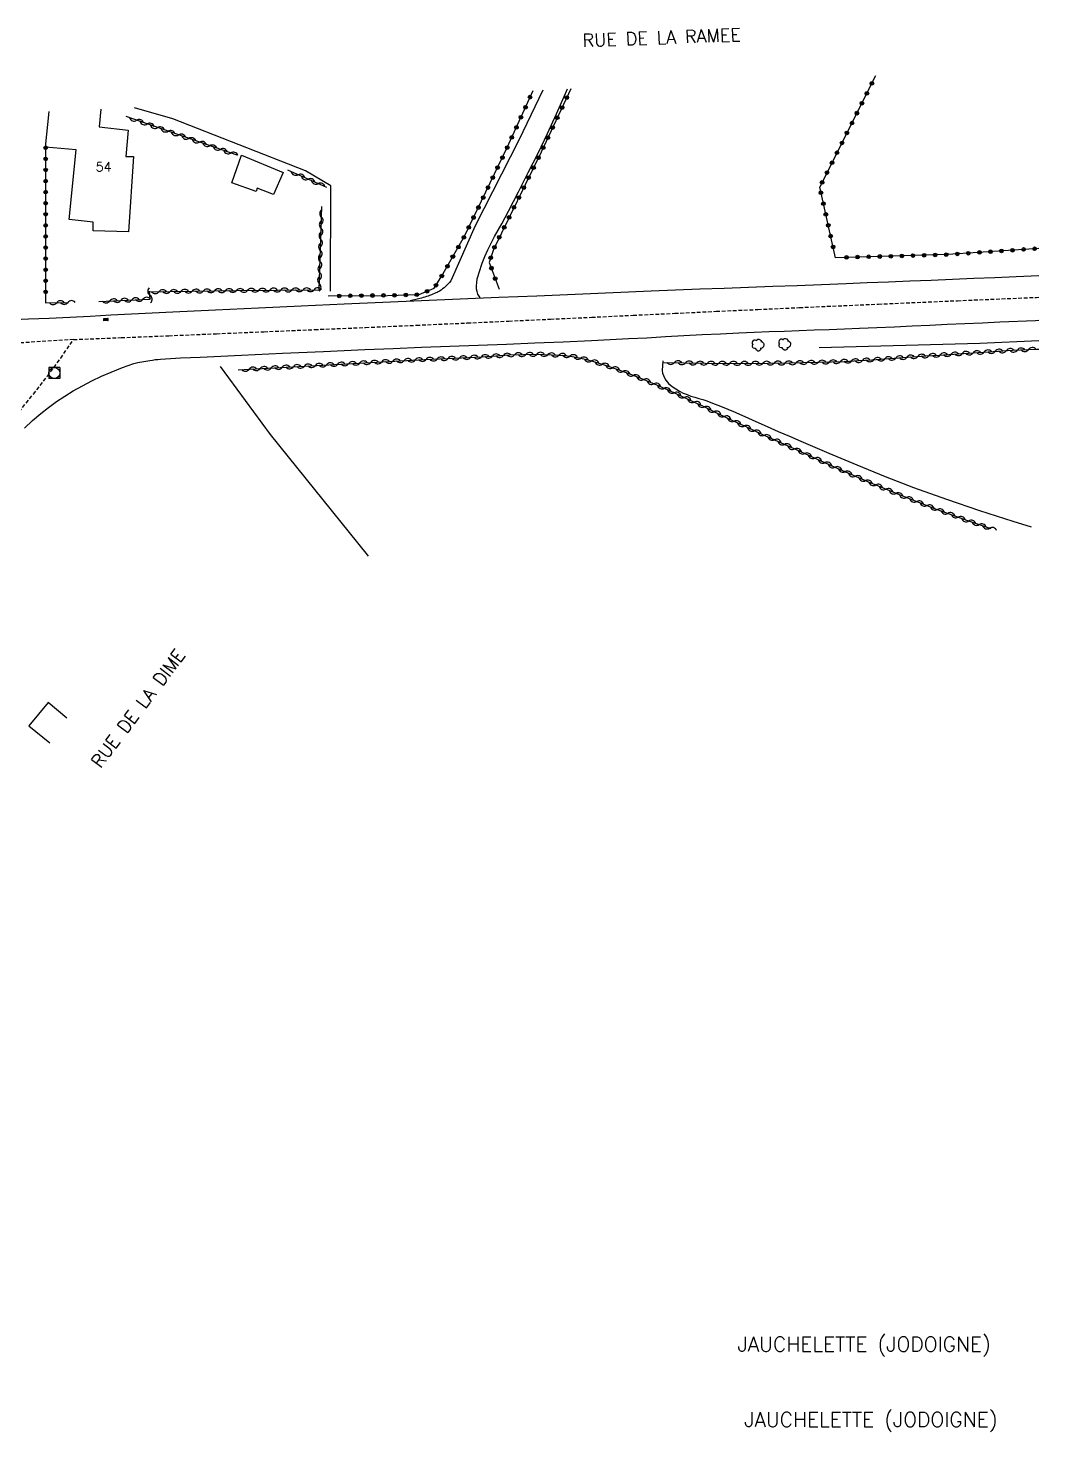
# Model space of a CAD drawing. Header units: millimetres. Extents: x 182998 to 184000, y 151998 to 153001.
# Drawn here: x 183863.1 to 184000, y 152744.5 to 152934.5 of the extents above; entities that cross this region are included whole.
import ezdxf
from ezdxf.enums import TextEntityAlignment as Align

# ---------------------------------------------------------------- set-up
doc = ezdxf.new("R2010")
doc.units = ezdxf.units.MM
doc.linetypes.add('DASHED', pattern=[0.75, 0.5, -0.25])
doc.layers.get('0').update_dxf_attribs({"linetype": 'CONTINUOUS'})
for name, color, linetype in [('W0001', 6, 'DASHED'), ('W0008', 7, 'CONTINUOUS'), ('W0017', 7, 'CONTINUOUS'), ('W0101', 7, 'CONTINUOUS'), ('W0104', 1, 'CONTINUOUS'), ('W0214', 2, 'CONTINUOUS'), ('W0300', 7, 'CONTINUOUS'), ('W0310', 3, 'CONTINUOUS'), ('W0322', 7, 'CONTINUOUS'), ('W0323', 7, 'CONTINUOUS'), ('W0330', 7, 'CONTINUOUS'), ('W0401', 7, 'CONTINUOUS'), ('W0420', 7, 'CONTINUOUS'), ('W0980', 7, 'CONTINUOUS'), ('W0989', 7, 'CONTINUOUS'), ('W0991', 7, 'CONTINUOUS')]:
    doc.layers.add(name, color=color, linetype=linetype)
doc.styles.get("Standard").update_dxf_attribs({"font": 'romans.shx', "width": 0.85})

# ---------------------------------------------------------------- blocks, each defined once
blk = doc.blocks.new('T401')
for p, q in [((-0.3, 0.3), (0, 0.3)), ((-0.3, -0.25), (-0.3, 0.3)), ((-0.3, 0.15), (0, 0.15)), ((-0.3, 0), (0, 0)), ((0, 0.3), (0, -0.25)), ((-0.3, -0.15), (0, -0.15)), ((-0.3, -0.25), (-0.3, -0.3)), ((-0.3, -0.3), (0, -0.3)), ((0, -0.3), (0, -0.25))]:
    blk.add_line(p, q)
blk = doc.blocks.new('T420')
for p, q in [((0.75, 0.75), (-0.75, 0.75)), ((-0.75, 0.75), (-0.75, -0.75)), ((0.75, 0.75), (0.75, -0.75)), ((0.75, -0.75), (-0.75, -0.75))]:
    blk.add_line(p, q)
blk.add_ellipse((0, 0), major_axis=(-0.53, 0.53), ratio=1, start_param=3.926991, end_param=10.210176)
blk = doc.blocks.new('T300')
for p, q in [((-0.8, 0.51), (-0.86, 0.34)), ((-0.86, 0.34), (-0.86, 0.17)), ((-0.86, 0.17), (-0.74, 0.06)), ((-0.69, 0.63), (-0.8, 0.51)), ((-0.8, -0.06), (-0.74, 0.06)), ((-0.74, 0.06), (-0.69, 0.11)), ((-0.57, 0.69), (-0.69, 0.63)), ((-0.46, 0.69), (-0.57, 0.69)), ((-0.29, 0.63), (-0.46, 0.69)), ((-0.29, 0.63), (-0.17, 0.74)), ((-0.23, 0.57), (-0.29, 0.63)), ((-0.17, 0.74), (-0.06, 0.8)), ((-0.06, 0.8), (0.06, 0.8)), ((0.06, 0.8), (0.23, 0.74)), ((0.23, 0.74), (0.34, 0.63)), ((0.34, 0.63), (0.4, 0.51)), ((0.46, 0.46), (0.34, 0.46)), ((0.4, 0.51), (0.4, 0.46)), ((0.57, 0.4), (0.46, 0.46)), ((0.57, 0.4), (0.69, 0.29)), ((0.69, 0.29), (0.74, 0.17)), ((0.74, 0.06), (0.69, -0.17)), ((0.74, 0.17), (0.74, 0.06)), ((-0.8, -0.17), (-0.8, -0.06)), ((-0.8, -0.23), (-0.8, -0.17)), ((-0.74, -0.34), (-0.8, -0.23)), ((-0.69, -0.4), (-0.74, -0.34)), ((-0.51, -0.46), (-0.69, -0.4)), ((-0.4, -0.46), (-0.51, -0.46)), ((-0.4, -0.46), (-0.34, -0.46)), ((-0.34, -0.46), (-0.34, -0.4)), ((-0.34, -0.51), (-0.34, -0.46)), ((-0.29, -0.63), (-0.34, -0.51)), ((-0.17, -0.74), (-0.29, -0.63)), ((-0.06, -0.8), (-0.17, -0.74)), ((0.06, -0.8), (-0.06, -0.8)), ((0.17, -0.74), (0.06, -0.8)), ((0.23, -0.69), (0.17, -0.74)), ((0.29, -0.46), (0.23, -0.46)), ((0.29, -0.63), (0.23, -0.69)), ((0.46, -0.4), (0.29, -0.46)), ((0.34, -0.51), (0.29, -0.63)), ((0.34, -0.51), (0.34, -0.46)), ((0.57, -0.34), (0.46, -0.4)), ((0.63, -0.29), (0.57, -0.34)), ((0.69, -0.17), (0.63, -0.29))]:
    blk.add_line(p, q)
blk = doc.blocks.new('t310o')
at = {"color": 0, "linetype": 'Continuous'}
for centre, start, end in [((-0.5, 0.38), 216.8699, 323.1304), ((0.5, -0.37), 36.8699, 143.1303)]:
    blk.add_arc(centre, 0.625, start, end, dxfattribs=at)
blk = doc.blocks.new('t323o')
at = {"color": 0, "linetype": 'Continuous'}
for radius in [0.25, 0.15]:
    blk.add_circle((0, 0), radius, dxfattribs=at)
blk = doc.blocks.new('t322o')
at = {"color": 0, "linetype": 'Continuous'}
for radius in [0.25, 0.15]:
    blk.add_circle((0, 0), radius, dxfattribs=at)

msp = doc.modelspace()

# ---------------------------------------------------------------- linework, layer by layer
at = {"layer": 'W0001'}
for points in [[(183869.31, 152892.32), (183860.96, 152891.79), (183852.59, 152891.43), (183844.22, 152891.25), (183835.85, 152891.24), (183828.92, 152891.37), (183821.99, 152891.63), (183815.07, 152892.06), (183808.16, 152892.69), (183801.52, 152893.51), (183794.91, 152894.54), (183788.33, 152895.7), (183781.76, 152896.93)], [(183869.31, 152892.32), (183875.75, 152892.58), (183882.19, 152892.84), (183888.64, 152893.11), (183895.08, 152893.38), (183901.96, 152893.67), (183908.84, 152893.96), (183915.73, 152894.26), (183922.61, 152894.56), (183928.23, 152894.82), (183933.85, 152895.08), (183939.46, 152895.34), (183945.08, 152895.61), (183950.7, 152895.87), (183956.32, 152896.14), (183961.94, 152896.39), (183967.56, 152896.65), (183978.26, 152897.12), (183988.96, 152897.58), (183999.66, 152898.03), (184000, 152898.04)], [(183828.61, 152837.84), (183831.41, 152842.54), (183834.5, 152847.05), (183837.71, 152851.48), (183840.89, 152855.91), (183843.98, 152860.38), (183847.06, 152864.85), (183850.24, 152869.27), (183853.58, 152873.56), (183854.58, 152874.73), (183855.61, 152875.87), (183856.67, 152876.97), (183857.75, 152878.07), (183858.82, 152879.16), (183859.89, 152880.26), (183860.93, 152881.39), (183861.93, 152882.55), (183863.87, 152884.92), (183865.75, 152887.34), (183867.56, 152889.81), (183869.31, 152892.32)]]:
    msp.add_lwpolyline(points, dxfattribs=at)
at = {"layer": 'W0008'}
for points in [[(184000, 152900.94), (183996.93, 152900.81), (183994.05, 152900.69), (183991.17, 152900.57), (183988.29, 152900.45), (183985.4, 152900.33), (183982.52, 152900.21), (183979.64, 152900.1), (183976.76, 152899.98), (183973.88, 152899.86), (183970.58, 152899.73), (183967.29, 152899.61), (183963.99, 152899.48), (183960.69, 152899.36), (183957.4, 152899.24), (183954.1, 152899.12), (183950.8, 152898.99), (183947.51, 152898.86), (183942.35, 152898.65), (183937.19, 152898.43), (183932.03, 152898.21), (183926.88, 152897.99), (183921.64, 152897.77), (183916.4, 152897.55), (183911.17, 152897.32), (183905.93, 152897.09), (183900.13, 152896.83), (183894.33, 152896.56), (183888.52, 152896.28), (183882.72, 152896.01), (183879.93, 152895.88), (183877.14, 152895.74), (183874.35, 152895.6), (183871.56, 152895.46), (183868.78, 152895.32), (183865.99, 152895.19), (183863.2, 152895.07), (183860.41, 152894.96)], [(183886.46, 152889.95), (183892.03, 152890.21), (183897.59, 152890.47), (183903.16, 152890.71), (183908.72, 152890.95), (183912.56, 152891.11), (183916.4, 152891.27), (183920.24, 152891.41), (183924.08, 152891.56), (183927.93, 152891.71), (183931.77, 152891.86), (183935.6, 152892.02), (183939.44, 152892.19), (183941.94, 152892.31), (183944.43, 152892.44), (183946.92, 152892.57), (183949.42, 152892.71), (183951.91, 152892.85), (183954.4, 152892.98), (183956.89, 152893.1), (183959.39, 152893.22), (183961.43, 152893.31), (183963.46, 152893.39), (183965.5, 152893.47), (183967.54, 152893.55), (183969.58, 152893.62), (183971.62, 152893.7), (183973.66, 152893.77), (183975.7, 152893.86), (183978.07, 152893.96), (183980.45, 152894.06), (183982.83, 152894.17), (183985.21, 152894.27), (183987.59, 152894.38), (183989.96, 152894.49), (183992.34, 152894.6), (183994.72, 152894.7), (183999.54, 152894.91), (184000, 152894.93)], [(183862.64, 152880.34), (183863.73, 152881.35), (183864.86, 152882.31), (183865.91, 152883.14), (183866.99, 152883.92), (183868.1, 152884.66), (183869.23, 152885.37), (183870.49, 152886.07), (183871.77, 152886.73), (183873.08, 152887.34), (183874.4, 152887.92), (183875.15, 152888.24), (183875.92, 152888.54), (183876.69, 152888.81), (183877.48, 152889.06), (183878.01, 152889.2), (183878.55, 152889.31), (183879.09, 152889.41), (183879.64, 152889.5), (183880, 152889.55), (183880.36, 152889.6), (183880.72, 152889.63), (183881.09, 152889.66), (183882.43, 152889.76), (183883.77, 152889.84), (183885.12, 152889.91), (183886.46, 152889.95)]]:
    msp.add_lwpolyline(points, dxfattribs=at)
at = {"layer": 'W0017'}
for points in [[(183932.84, 152926.09), (183929.59, 152919.3), (183923.69, 152907.71), (183920.37, 152900.25)], [(183924.4, 152897.88), (183924.2, 152898.17), (183924.04, 152898.48), (183923.93, 152898.81), (183923.87, 152899.15), (183923.86, 152899.61), (183923.89, 152900.06), (183923.96, 152900.52), (183924.07, 152900.96), (183924.2, 152901.39), (183924.34, 152901.81), (183924.49, 152902.23), (183924.64, 152902.65), (183924.99, 152903.58), (183925.4, 152904.48), (183925.84, 152905.37), (183926.31, 152906.25), (183926.79, 152907.11), (183927.27, 152907.97), (183927.74, 152908.84), (183928.19, 152909.71), (183929.52, 152912.33), (183930.86, 152914.94), (183932.19, 152917.56), (183933.46, 152920.2), (183934.7, 152922.89), (183935.91, 152925.6), (183936.18, 152926.24)], [(183920.37, 152900.25), (183920.2, 152900.06), (183920.03, 152899.87), (183919.84, 152899.69), (183919.66, 152899.52), (183919.46, 152899.34), (183919.27, 152899.17), (183919.06, 152899.01), (183918.84, 152898.86), (183918.68, 152898.77), (183918.52, 152898.7), (183918.35, 152898.64), (183918.18, 152898.57), (183917.96, 152898.47), (183917.74, 152898.38), (183917.51, 152898.28), (183917.29, 152898.2), (183917.07, 152898.13), (183916.84, 152898.06), (183916.62, 152898), (183916.39, 152897.94), (183916.01, 152897.84), (183915.63, 152897.74), (183915.25, 152897.65), (183914.86, 152897.57)]]:
    msp.add_lwpolyline(points, dxfattribs=at)
at = {"layer": 'W0101'}
for points in [[(183873.01, 152923.51), (183872.76, 152921.09), (183876.71, 152920.64), (183876.37, 152917.11), (183877.4, 152917.09), (183876.74, 152906.89), (183871.97, 152907.05), (183871.97, 152908.21), (183868.7, 152908.55)], [(183868.7, 152908.55), (183869.65, 152917.98), (183865.52, 152918.35), (183865.99, 152923.2)]]:
    msp.add_lwpolyline(points, dxfattribs=at)
at = {"layer": 'W0104'}
msp.add_lwpolyline([(183892.05, 152917.27), (183892.05, 152917.27), (183897.68, 152914.95), (183896.39, 152911.95), (183894.18, 152912.82), (183894.02, 152912.37), (183890.73, 152913.53), (183892.05, 152917.27)], close=True, dxfattribs=at)
for points in [[(183868.4, 152841.08), (183865.84, 152843.18), (183863.25, 152840.02)], [(183863.25, 152840.02), (183866.07, 152837.72)]]:
    msp.add_lwpolyline(points, dxfattribs=at)
at = {"layer": 'W0214'}
msp.add_lwpolyline([(183970.23, 152891.22), (183992, 152891.84), (184000, 152892.2)], dxfattribs=at)
at = {"layer": 'W0310'}
for points in [[(183891.44, 152917.27), (183876.42, 152922.49)], [(183903.59, 152912.9), (183898.32, 152915.24)], [(183879.37, 152898.78), (183891.28, 152898.96), (183902.56, 152899.07), (183902.9, 152910.32)], [(183872.71, 152897.49), (183879.69, 152897.8), (183879.59, 152898.86)], [(183865.52, 152897.27), (183868.63, 152897.33)], [(183891.57, 152888.21), (183894.85, 152888.4), (183898.13, 152888.59), (183901.41, 152888.77), (183904.69, 152888.95), (183908.74, 152889.18), (183912.78, 152889.41), (183916.82, 152889.62), (183920.87, 152889.8), (183924.6, 152889.99), (183928.33, 152890.23), (183932.09, 152890.34), (183935.83, 152890.17), (183936.81, 152890.04), (183937.78, 152889.85), (183938.73, 152889.61), (183939.68, 152889.35), (183941.42, 152888.82), (183943.13, 152888.22), (183944.82, 152887.57), (183946.51, 152886.9), (183948.53, 152886.04), (183950.55, 152885.15), (183952.55, 152884.22), (183954.54, 152883.28), (183956.52, 152882.33), (183958.51, 152881.38), (183960.5, 152880.44), (183962.5, 152879.52), (183967.23, 152877.38), (183971.96, 152875.22), (183976.72, 152873.13), (183981.52, 152871.15), (183985.85, 152869.46), (183990.21, 152867.85), (183993.47, 152866.73)], [(183949.14, 152889.22), (183954.83, 152889.11), (183960.52, 152889.09), (183966.21, 152889.15), (183971.9, 152889.3), (183973.73, 152889.37), (183975.56, 152889.47), (183977.38, 152889.58), (183979.2, 152889.71), (183981.03, 152889.84), (183982.85, 152889.97), (183984.67, 152890.1), (183986.5, 152890.22), (183989.8, 152890.43), (183993.11, 152890.66), (183996.41, 152890.86), (183999.72, 152891.01), (184000, 152891.02)]]:
    msp.add_lwpolyline(points, dxfattribs=at)
at = {"layer": 'W0322'}
msp.add_lwpolyline([(184000, 152904.65), (183987.66, 152903.82), (183972.46, 152903.39)], dxfattribs=at)
at = {"layer": 'W0323'}
for points in [[(183972.46, 152903.39), (183970.32, 152912.96), (183977.92, 152928.04)], [(183903.77, 152898.22), (183911.79, 152898.3), (183916.1, 152898.4), (183918.12, 152899.26), (183919.16, 152900.94), (183922.24, 152906.32), (183928.02, 152918.32), (183931.51, 152926.04)], [(183936.64, 152926.26), (183932.59, 152917.66), (183926.14, 152904.52), (183925.59, 152902.74), (183926.9, 152899.16)], [(183865.52, 152918.35), (183865.52, 152897.27)]]:
    msp.add_lwpolyline(points, dxfattribs=at)
at = {"layer": 'W0330'}
for points in [[(183904.09, 152898.88), (183904.14, 152913.14), (183900.69, 152915.17), (183882.75, 152922.2), (183877.57, 152923.7)], [(183949.09, 152889.46), (183948.98, 152888.11), (183949.05, 152887.77), (183949.15, 152887.44), (183949.29, 152887.12), (183949.48, 152886.82), (183949.87, 152886.37), (183950.33, 152885.98), (183950.82, 152885.64), (183951.33, 152885.34), (183951.84, 152885.08), (183952.36, 152884.86), (183952.89, 152884.67), (183953.43, 152884.5), (183953.97, 152884.35), (183954.51, 152884.19), (183955.04, 152884.01), (183955.57, 152883.82), (183957.11, 152883.2), (183958.63, 152882.56), (183960.16, 152881.9), (183961.67, 152881.23), (183963.19, 152880.55), (183964.7, 152879.88), (183966.22, 152879.22), (183967.75, 152878.57), (183971.55, 152876.96), (183975.36, 152875.35), (183979.18, 152873.78), (183983.04, 152872.3), (183987.49, 152870.7), (183991.97, 152869.18), (183996.47, 152867.73), (183998.95, 152866.97)], [(183909.22, 152863), (183909.1, 152863.16), (183895.97, 152879.47), (183889.18, 152888.66)]]:
    msp.add_lwpolyline(points, dxfattribs=at)

# ---------------------------------------------------------------- block references
at = {"layer": 'W0300'}
for p in [(183962.02, 152891.56), (183965.63, 152891.66)]:
    msp.add_blockref('T300', p, dxfattribs=at)
at = {"layer": 'W0310'}
for p, rotation in [((183877.84, 152922), 160.8473402723171), ((183879.26, 152921.5), 160.8473402723171), ((183880.67, 152921.01), 160.8473402723171), ((183882.09, 152920.52), 160.8473402723171), ((183883.51, 152920.03), 160.8473402723171), ((183884.92, 152919.54), 160.8473402723171), ((183886.34, 152919.04), 160.8473402723171), ((183887.76, 152918.55), 160.8473402723171), ((183889.18, 152918.06), 160.8473402723171), ((183890.59, 152917.57), 160.8473402723171), ((183899.69, 152914.63), 156.0138841088844), ((183901.06, 152914.03), 156.0138841088844), ((183902.43, 152913.42), 156.0138841088844), ((183902.81, 152907.38), 88.25912374224795), ((183902.86, 152908.88), 88.25912374224795), ((183902.77, 152905.88), 88.25912374224795), ((183902.72, 152904.38), 88.25912374224795), ((183902.68, 152902.88), 88.25912374224795), ((183902.58, 152899.88), 88.25912374224795), ((183902.63, 152901.38), 88.25912374224795), ((183879.64, 152898.31), 95.71353498163701), ((183880.87, 152898.8), 0.8902065426989288), ((183882.37, 152898.82), 0.8902065426989288), ((183883.87, 152898.85), 0.8902065426989288), ((183885.37, 152898.87), 0.8902065426989288), ((183886.87, 152898.89), 0.8902065426989288), ((183888.37, 152898.92), 0.8902065426989288), ((183889.87, 152898.94), 0.8902065426989288), ((183891.37, 152898.96), 0.5384106936158349), ((183892.87, 152898.98), 0.5384106936158349), ((183894.37, 152898.99), 0.5384106936158349), ((183895.87, 152899.01), 0.5384106936158349), ((183897.37, 152899.02), 0.5384106936158349), ((183898.87, 152899.03), 0.5384106936158349), ((183900.37, 152899.05), 0.5384106936158349), ((183901.87, 152899.06), 0.5384106936158349), ((183867.02, 152897.3), 0.9739729820668149), ((183868.52, 152897.33), 0.9739729820668149), ((183874.21, 152897.55), 2.595702986170825), ((183875.71, 152897.62), 2.595702986170825), ((183877.2, 152897.69), 2.595702986170825), ((183878.7, 152897.76), 2.595702986170825), ((183997.09, 152890.89), 2.644918504973146), ((183998.58, 152890.96), 2.644918504973146), ((183905.05, 152888.97), 3.186583413896235), ((183906.55, 152889.05), 3.186583413896235), ((183908.05, 152889.14), 3.186583413896235), ((183909.55, 152889.22), 3.237676623386271), ((183911.04, 152889.31), 3.237676623386271), ((183912.54, 152889.39), 3.237676623386271), ((183914.04, 152889.47), 3.011894480871278), ((183915.54, 152889.55), 3.011894480871278), ((183917.03, 152889.63), 2.509267706544087), ((183918.53, 152889.69), 2.509267706544087), ((183920.03, 152889.76), 2.509267706544087), ((183921.53, 152889.83), 3.005446163775204), ((183923.03, 152889.91), 3.005446163775204), ((183924.53, 152889.99), 3.005446163775204), ((183926.02, 152890.08), 3.582242606640892), ((183927.52, 152890.17), 3.582242606640892), ((183929.02, 152890.25), 1.700917449711212), ((183930.52, 152890.29), 1.700917449711212), ((183932.02, 152890.33), 1.700917449711212), ((183933.52, 152890.27), 357.3813483061217), ((183935.01, 152890.2), 357.3813483061217), ((183936.51, 152890.08), 352.5664727776001), ((183937.98, 152889.8), 346.1026425276013), ((183939.43, 152889.42), 344.6268337964553), ((183940.87, 152888.98), 342.9314408835098), ((183950.64, 152889.19), 358.9208893593146), ((183952.14, 152889.16), 358.9208893593146), ((183953.64, 152889.13), 358.9208893593146), ((183955.14, 152889.11), 359.7748951287797), ((183956.64, 152889.1), 359.7748951287797), ((183958.14, 152889.1), 359.7748951287797), ((183959.64, 152889.09), 359.7748951287797), ((183961.14, 152889.09), 0.628899294030195), ((183962.64, 152889.11), 0.628899294030195), ((183964.14, 152889.13), 0.628899294030195), ((183965.64, 152889.14), 0.628899294030195), ((183967.14, 152889.17), 1.482901849680291), ((183968.64, 152889.21), 1.482901849680291), ((183970.14, 152889.25), 1.482901849680291), ((183971.64, 152889.29), 1.482901849680291), ((183973.14, 152889.35), 2.299975802073694), ((183974.63, 152889.42), 3.014994057936302), ((183976.13, 152889.5), 3.572768274655391), ((183977.63, 152889.6), 3.973273955177938), ((183979.12, 152889.7), 3.973273955177938), ((183980.62, 152889.81), 4.174690059256657), ((183982.12, 152889.92), 4.176963910508648), ((183983.61, 152890.03), 4.021829640545788), ((183985.11, 152890.13), 3.709294067340497), ((183986.61, 152890.23), 3.699426250506654), ((183988.1, 152890.32), 3.699426250506654), ((183989.6, 152890.42), 3.699426250506654), ((183991.1, 152890.52), 3.849515652833682), ((183992.59, 152890.62), 3.849515652833682), ((183994.09, 152890.72), 3.497960746685291), ((183995.59, 152890.81), 3.497960746685291), ((183893.07, 152888.3), 3.309009353670701), ((183894.57, 152888.39), 3.309009353670701), ((183896.07, 152888.47), 3.250345362787131), ((183897.56, 152888.56), 3.250345362787131), ((183899.06, 152888.64), 3.191680868333677), ((183900.56, 152888.72), 3.191680868333677), ((183902.06, 152888.81), 3.133015868473337), ((183903.55, 152888.89), 3.133015868473337), ((183942.29, 152888.51), 340.7638213167526), ((183943.7, 152888), 339.1664033279262), ((183945.1, 152887.46), 338.1401102144272), ((183946.49, 152886.9), 338.1401102144272), ((183947.87, 152886.32), 337.1380991830434), ((183949.25, 152885.72), 336.032290677006), ((183950.62, 152885.11), 335.1893627118098), ((183951.98, 152884.48), 335.1893627118098), ((183953.34, 152883.85), 334.6094187442786), ((183954.7, 152883.2), 334.3578904082545), ((183956.05, 152882.55), 334.3578904082545), ((183957.4, 152881.91), 334.4349589236602), ((183958.75, 152881.26), 334.77549231028), ((183960.11, 152880.62), 334.77549231028), ((183961.47, 152879.99), 335.379448609024), ((183962.84, 152879.37), 335.581441737756), ((183964.2, 152878.75), 335.581441737756), ((183965.57, 152878.13), 335.581441737756), ((183966.93, 152877.51), 335.581441737756), ((183968.3, 152876.89), 335.5572838105219), ((183969.67, 152876.27), 335.5572838105219), ((183971.03, 152875.65), 335.5572838105219), ((183972.4, 152875.03), 336.2201373701096), ((183973.77, 152874.43), 336.2201373701096), ((183975.14, 152873.82), 336.2201373701096), ((183976.52, 152873.22), 336.2201373701096), ((183977.9, 152872.64), 337.569447715056), ((183979.29, 152872.07), 337.569447715056), ((183980.67, 152871.49), 337.569447715056), ((183982.07, 152870.93), 338.7718766620343), ((183983.46, 152870.39), 338.7718766620343), ((183984.86, 152869.85), 338.7718766620343), ((183986.26, 152869.31), 339.6993686694101), ((183987.67, 152868.79), 339.6993686694101), ((183989.08, 152868.27), 339.6993686694101), ((183990.49, 152867.76), 341.0039251282911), ((183991.9, 152867.27), 341.0039251282911), ((183993.32, 152866.78), 341.0039251282911)]:
    msp.add_blockref('t310o', p, dxfattribs=dict(at, rotation=rotation))
at = {"layer": 'W0322'}
for p, rotation in [((183993.44, 152904.21), 183.8874442083969), ((183994.93, 152904.31), 183.8874442083969), ((183996.43, 152904.41), 183.8874442083969), ((183997.93, 152904.51), 183.8874442083969), ((183999.42, 152904.61), 183.8874442083969), ((183973.95, 152903.43), 181.591334023826), ((183975.45, 152903.48), 181.591334023826), ((183976.95, 152903.52), 181.591334023826), ((183978.45, 152903.56), 181.591334023826), ((183979.95, 152903.6), 181.591334023826), ((183981.45, 152903.64), 181.591334023826), ((183982.95, 152903.68), 181.591334023826), ((183984.45, 152903.73), 181.591334023826), ((183985.95, 152903.77), 181.591334023826), ((183987.45, 152903.81), 181.591334023826), ((183988.95, 152903.9), 183.8874442083969), ((183990.44, 152904), 183.8874442083969), ((183991.94, 152904.11), 183.8874442083969)]:
    msp.add_blockref('t322o', p, dxfattribs=dict(at, rotation=rotation))
at = {"layer": 'W0323'}
for p, rotation in [((183977.39, 152926.98), 63.25772760969055), ((183931.1, 152925.13), 65.65147602616966), ((183936.08, 152925.07), 244.7964398074398), ((183976.71, 152925.64), 63.25772760969055), ((183930.49, 152923.77), 65.65147602616966), ((183935.44, 152923.71), 244.7964398074398), ((183976.04, 152924.3), 63.25772760969055), ((183929.87, 152922.4), 65.65147602616966), ((183934.8, 152922.35), 244.7964398074398), ((183974.69, 152921.62), 63.25772760969055), ((183975.36, 152922.96), 63.25772760969055), ((183928.63, 152919.67), 65.65147602616966), ((183929.25, 152921.03), 65.65147602616966), ((183933.52, 152919.64), 244.7964398074398), ((183934.16, 152921), 244.7964398074398), ((183974.01, 152920.28), 63.25772760969055), ((183865.52, 152918.27), 270.0029526108297), ((183928.01, 152918.3), 64.29299983464779), ((183932.88, 152918.28), 244.7964398074398), ((183972.66, 152917.6), 63.25772760969055), ((183973.34, 152918.94), 63.25772760969055), ((183865.52, 152916.77), 270.0029526108297), ((183926.71, 152915.6), 64.29299983464779), ((183927.36, 152916.95), 64.29299983464779), ((183931.57, 152915.58), 243.8494347882889), ((183932.23, 152916.93), 243.8494347882889), ((183971.99, 152916.26), 63.25772760969055), ((183865.52, 152915.27), 270.0029526108297), ((183865.52, 152913.77), 270.0029526108297), ((183926.06, 152914.25), 64.29299983464779), ((183930.91, 152914.24), 243.8494347882889), ((183971.31, 152914.92), 63.25772760969055), ((183865.52, 152912.27), 270.0029526108297), ((183925.41, 152912.89), 64.29299983464779), ((183930.25, 152912.89), 243.8494347882889), ((183970.49, 152912.18), 102.5818880834307), ((183970.64, 152913.58), 63.25772760969055), ((183865.52, 152910.77), 270.0029526108297), ((183924.11, 152910.19), 64.29299983464779), ((183924.76, 152911.54), 64.29299983464779), ((183928.93, 152910.2), 243.8494347882889), ((183929.59, 152911.54), 243.8494347882889), ((183970.82, 152910.71), 102.5818880834307), ((183865.52, 152909.27), 270.0029526108297), ((183923.46, 152908.84), 64.29299983464779), ((183928.27, 152908.85), 243.8494347882889), ((183971.15, 152909.25), 102.5818880834307), ((183865.52, 152907.77), 270.0029526108297), ((183865.52, 152906.27), 270.0029526108297), ((183922.14, 152906.14), 60.19819359193787), ((183922.81, 152907.49), 64.29299983464779), ((183926.94, 152906.16), 243.8494347882889), ((183927.61, 152907.5), 243.8494347882889), ((183971.48, 152907.78), 102.5818880834307), ((183971.8, 152906.32), 102.5818880834307), ((183865.52, 152904.77), 270.0029526108297), ((183921.4, 152904.84), 60.19819359193787), ((183926.28, 152904.81), 243.8494347882889), ((183972.13, 152904.86), 102.5818880834307), ((183865.52, 152903.27), 270.0029526108297), ((183919.91, 152902.24), 60.19819359193787), ((183920.65, 152903.54), 60.19819359193787), ((183925.79, 152903.4), 252.8410433328599), ((183865.52, 152901.77), 270.0029526108297), ((183919.16, 152900.94), 60.19819359193787), ((183925.87, 152901.98), 290.0531863889707), ((183926.38, 152900.57), 290.0531863889707), ((183865.52, 152900.27), 270.0029526108297), ((183865.52, 152898.77), 270.0029526108297), ((183917.17, 152898.86), 23.20154655934098), ((183918.37, 152899.66), 57.9975724824112), ((183905.27, 152898.23), 0.5628240049609462), ((183906.77, 152898.25), 0.5628240049609462), ((183908.27, 152898.26), 0.5628240049609462), ((183909.77, 152898.28), 0.5628240049609462), ((183911.27, 152898.29), 0.5628240049609462), ((183912.77, 152898.32), 1.391671856505103), ((183914.27, 152898.36), 1.391671856505103), ((183915.77, 152898.39), 1.391671856505103)]:
    msp.add_blockref('t323o', p, dxfattribs=dict(at, rotation=rotation))
at = {"layer": 'W0401', "rotation": 92.91195484674124}
msp.add_blockref('T401', (183873.68, 152895.17), dxfattribs=at)
at = {"layer": 'W0420'}
msp.add_blockref('T420', (183866.7, 152887.79), dxfattribs=at)

# ---------------------------------------------------------------- texts
at = {"layer": 'W0980'}
for p in [(183976.34, 152756.2), (183977.25, 152745.99)]:
    msp.add_text('JAUCHELETTE (JODOIGNE)', height=2, dxfattribs=at).set_placement(p, align=Align.MIDDLE)
at = {"layer": 'W0989'}
for s, rotation, p in [('RUE DE LA RAMEE  ', 2.1528, (183950.12, 152933.25)), ('RUE DE LA DIME  ', 52.9371, (183878.76, 152843.38))]:
    msp.add_text(s, height=1.75, rotation=rotation, dxfattribs=at).set_placement(p, align=Align.MIDDLE_CENTER)
at = {"layer": 'W0991'}
msp.add_text('54', height=1.25, dxfattribs=at).set_placement((183873.37, 152915.7), align=Align.MIDDLE_CENTER)

doc.saveas('drawing.dxf')
